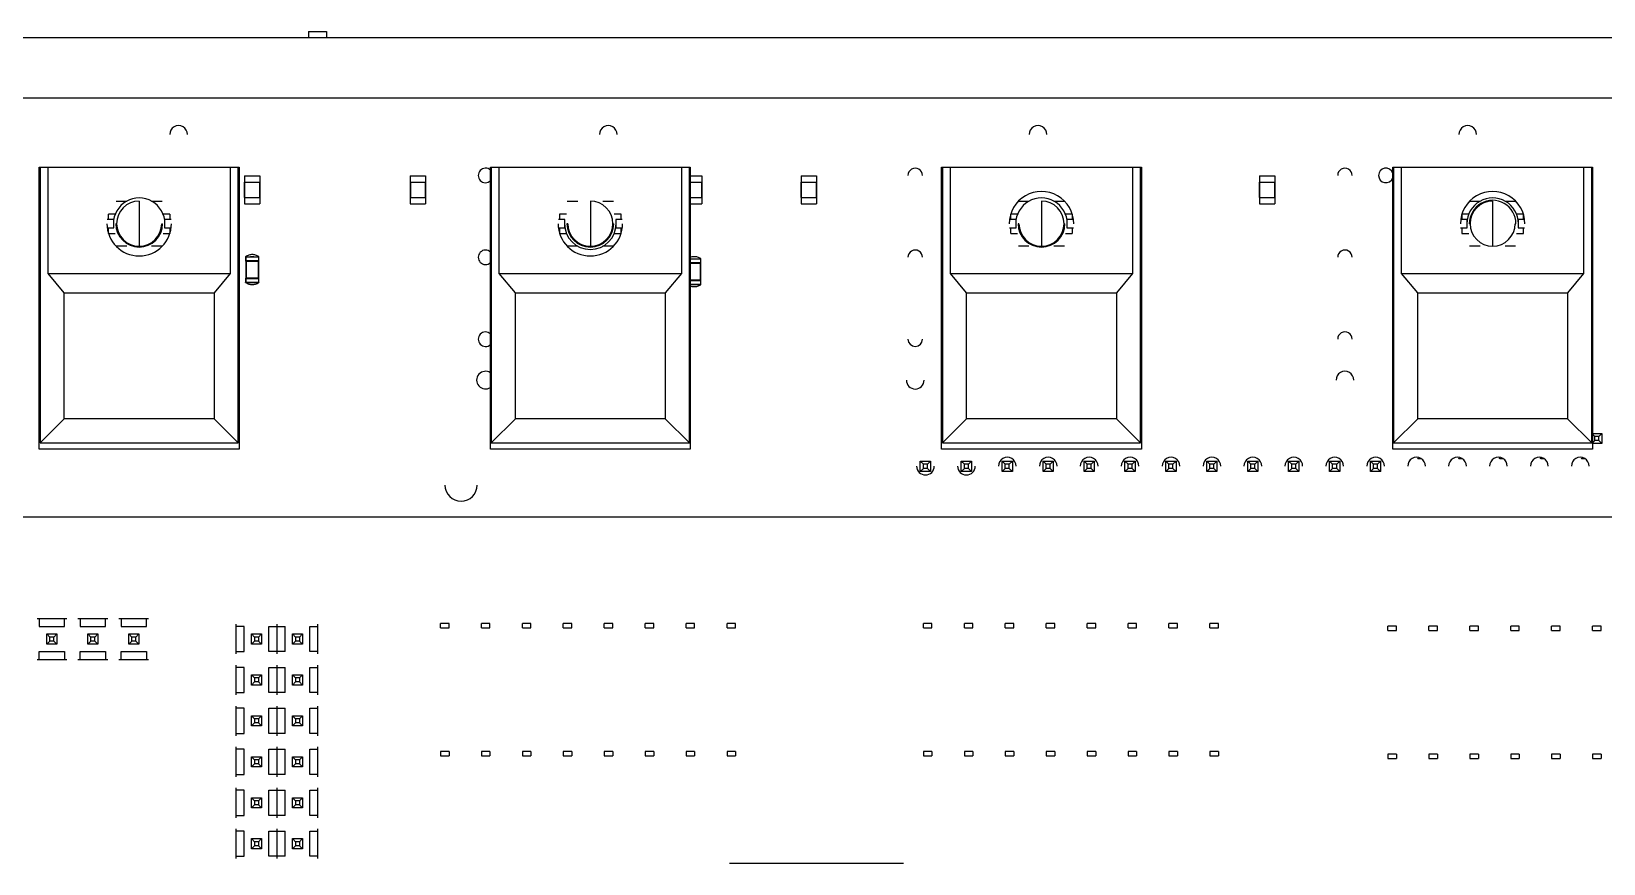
# Model space of a CAD drawing. Header units: millimetres. Extents: x -189 to 189, y -59 to 60.
# Drawn here: x -90.7 to 6.8, y 7.5 to 59.1 of the extents above; entities that cross this region are included whole.
import ezdxf

# ---------------------------------------------------------------- set-up
doc = ezdxf.new("R2010")
doc.units = ezdxf.units.MM

msp = doc.modelspace()

# ---------------------------------------------------------------- linework, layer by layer
at = {"color": 7, "linetype": 'Continuous', "lineweight": 25}
for p, q in [((120.266, 58.74), (-175.912, 58.74)), ((-73.525, 59.132), (-72.425, 59.132)), ((-73.525, 59.132), (-73.525, 58.74)), ((-72.425, 59.132), (-72.425, 58.74)), ((-179.126, 55.004), (87.874, 55.004)), ((-90.242, 50.704), (-77.842, 50.704)), ((-90.242, 33.204), (-90.242, 50.704)), ((-90.192, 50.704), (-90.192, 33.604)), ((-89.692, 44.104), (-89.692, 50.704)), ((-78.392, 50.704), (-78.392, 44.104)), ((-77.892, 33.604), (-77.892, 50.704)), ((-77.842, 50.704), (-77.842, 33.204)), ((-77.501, 50.183), (-77.501, 49.783)), ((-77.501, 50.183), (-76.551, 50.183)), ((-77.501, 49.783), (-76.551, 49.783)), ((-77.5, 48.833), (-77.5, 49.783)), ((-77.499, 49.783), (-77.499, 48.833)), ((-76.552, 49.783), (-76.552, 48.833)), ((-76.552, 48.833), (-76.552, 49.783)), ((-76.551, 50.183), (-76.551, 49.783)), ((-67.214, 50.183), (-67.214, 49.783)), ((-67.214, 50.183), (-66.264, 50.183)), ((-67.214, 49.783), (-66.264, 49.783)), ((-67.213, 48.833), (-67.213, 49.783)), ((-67.212, 49.783), (-67.212, 48.833)), ((-66.265, 49.783), (-66.265, 48.833)), ((-66.265, 48.833), (-66.265, 49.783)), ((-66.264, 50.183), (-66.264, 49.783)), ((-62.242, 50.704), (-49.842, 50.704)), ((-62.242, 33.204), (-62.242, 50.704)), ((-62.192, 50.704), (-62.192, 33.604)), ((-61.692, 44.104), (-61.692, 50.704)), ((-50.392, 50.704), (-50.392, 44.104)), ((-49.892, 33.604), (-49.892, 50.704)), ((-49.842, 50.704), (-49.842, 33.204)), ((-49.842, 50.183), (-49.119, 50.183)), ((-49.842, 49.783), (-49.119, 49.783)), ((-49.12, 49.783), (-49.12, 48.833)), ((-49.12, 48.833), (-49.12, 49.783)), ((-49.119, 50.183), (-49.119, 49.783)), ((-42.957, 50.183), (-42.957, 49.783)), ((-42.957, 50.183), (-42.007, 50.183)), ((-42.957, 49.783), (-42.007, 49.783)), ((-42.956, 48.833), (-42.956, 49.783)), ((-42.955, 49.783), (-42.955, 48.833)), ((-42.008, 49.783), (-42.008, 48.833)), ((-42.008, 48.833), (-42.008, 49.783)), ((-42.007, 50.183), (-42.007, 49.783)), ((-34.242, 50.704), (-21.842, 50.704)), ((-34.242, 33.204), (-34.242, 50.704)), ((-34.192, 50.704), (-34.192, 33.604)), ((-33.692, 44.104), (-33.692, 50.704)), ((-22.392, 50.704), (-22.392, 44.104)), ((-21.892, 33.604), (-21.892, 50.704)), ((-21.842, 50.704), (-21.842, 33.204)), ((-14.509, 50.183), (-14.509, 49.783)), ((-14.509, 50.183), (-13.559, 50.183)), ((-14.509, 49.783), (-13.559, 49.783)), ((-14.508, 48.833), (-14.508, 49.783)), ((-14.507, 49.783), (-14.507, 48.833)), ((-13.56, 49.783), (-13.56, 48.833)), ((-13.56, 48.833), (-13.56, 49.783)), ((-13.559, 50.183), (-13.559, 49.783)), ((-6.242, 50.704), (6.158, 50.704)), ((-6.242, 33.204), (-6.242, 50.704)), ((-6.192, 50.704), (-6.192, 33.604)), ((-5.692, 44.104), (-5.692, 50.704)), ((5.608, 50.704), (5.608, 44.104)), ((6.108, 33.604), (6.108, 50.704)), ((6.158, 50.704), (6.158, 33.204)), ((-77.501, 48.833), (-77.501, 48.433)), ((-77.501, 48.833), (-76.551, 48.833)), ((-76.551, 48.833), (-76.551, 48.433)), ((-67.214, 48.833), (-67.214, 48.433)), ((-67.214, 48.833), (-66.264, 48.833)), ((-66.264, 48.833), (-66.264, 48.433)), ((-49.842, 48.833), (-49.119, 48.833)), ((-49.119, 48.833), (-49.119, 48.433)), ((-42.957, 48.833), (-42.957, 48.433)), ((-42.957, 48.833), (-42.007, 48.833)), ((-42.007, 48.833), (-42.007, 48.433)), ((-14.509, 48.833), (-14.509, 48.433)), ((-14.509, 48.833), (-13.559, 48.833)), ((-13.559, 48.833), (-13.559, 48.433)), ((-85.47, 48.604), (-84.817, 48.604)), ((-84.042, 48.604), (-84.042, 45.804)), ((-83.268, 48.604), (-82.614, 48.604)), ((-77.501, 48.433), (-76.551, 48.433)), ((-67.214, 48.433), (-66.264, 48.433)), ((-57.47, 48.604), (-56.817, 48.604)), ((-56.042, 48.604), (-56.042, 45.804)), ((-55.268, 48.604), (-54.614, 48.604)), ((-49.842, 48.433), (-49.119, 48.433)), ((-42.957, 48.433), (-42.007, 48.433)), ((-29.47, 48.604), (-28.817, 48.604)), ((-28.042, 48.604), (-28.042, 45.804)), ((-27.268, 48.604), (-26.614, 48.604)), ((-14.509, 48.433), (-13.559, 48.433)), ((-1.47, 48.604), (-0.817, 48.604)), ((-0.042, 48.604), (-0.042, 45.804)), ((0.732, 48.604), (1.386, 48.604)), ((-85.623, 47.454), (-86.027, 47.454)), ((-86.027, 46.954), (-85.623, 46.954)), ((-85.525, 47.804), (-85.95, 47.804)), ((-85.942, 47.454), (-85.942, 47.804)), ((-85.942, 46.604), (-85.942, 46.954)), ((-85.642, 47.454), (-85.642, 46.954)), ((-85.442, 47.204), (-85.492, 47.204)), ((-82.642, 47.204), (-82.592, 47.204)), ((-82.134, 47.804), (-82.559, 47.804)), ((-82.058, 47.454), (-82.462, 47.454)), ((-82.462, 46.954), (-82.058, 46.954)), ((-82.442, 46.954), (-82.442, 47.454)), ((-82.142, 47.804), (-82.142, 47.454)), ((-82.142, 46.954), (-82.142, 46.604)), ((-57.623, 47.454), (-58.027, 47.454)), ((-58.027, 46.954), (-57.623, 46.954)), ((-57.525, 47.804), (-57.95, 47.804)), ((-57.942, 47.454), (-57.942, 47.804)), ((-57.942, 46.604), (-57.942, 46.954)), ((-57.642, 47.454), (-57.642, 46.954)), ((-57.442, 47.204), (-57.492, 47.204)), ((-54.642, 47.204), (-54.592, 47.204)), ((-54.134, 47.804), (-54.559, 47.804)), ((-54.058, 47.454), (-54.462, 47.454)), ((-54.462, 46.954), (-54.058, 46.954)), ((-54.442, 46.954), (-54.442, 47.454)), ((-54.142, 47.804), (-54.142, 47.454)), ((-54.142, 46.954), (-54.142, 46.604)), ((-29.623, 47.454), (-30.027, 47.454)), ((-30.027, 46.954), (-29.623, 46.954)), ((-29.525, 47.804), (-29.95, 47.804)), ((-29.942, 47.454), (-29.942, 47.804)), ((-29.942, 46.604), (-29.942, 46.954)), ((-29.642, 47.454), (-29.642, 46.954)), ((-29.442, 47.204), (-29.492, 47.204)), ((-26.642, 47.204), (-26.592, 47.204)), ((-26.134, 47.804), (-26.559, 47.804)), ((-26.058, 47.454), (-26.462, 47.454)), ((-26.462, 46.954), (-26.058, 46.954)), ((-26.442, 46.954), (-26.442, 47.454)), ((-26.142, 47.804), (-26.142, 47.454)), ((-26.142, 46.954), (-26.142, 46.604)), ((-1.623, 47.454), (-2.027, 47.454)), ((-2.027, 46.954), (-1.623, 46.954)), ((-1.525, 47.804), (-1.95, 47.804)), ((-1.942, 47.454), (-1.942, 47.804)), ((-1.942, 46.604), (-1.942, 46.954)), ((-1.642, 47.454), (-1.642, 46.954)), ((-1.442, 47.204), (-1.492, 47.204)), ((1.358, 47.204), (1.408, 47.204)), ((1.866, 47.804), (1.441, 47.804)), ((1.942, 47.454), (1.538, 47.454)), ((1.538, 46.954), (1.942, 46.954)), ((1.558, 46.954), (1.558, 47.454)), ((1.858, 47.804), (1.858, 47.454)), ((1.858, 46.954), (1.858, 46.604)), ((-90.192, 46.454), (-90.242, 46.454)), ((-85.95, 46.604), (-85.525, 46.604)), ((-82.559, 46.604), (-82.134, 46.604)), ((-77.842, 46.454), (-77.892, 46.454)), ((-62.192, 46.454), (-62.242, 46.454)), ((-57.95, 46.604), (-57.525, 46.604)), ((-54.559, 46.604), (-54.134, 46.604)), ((-49.842, 46.454), (-49.892, 46.454)), ((-34.192, 46.454), (-34.242, 46.454)), ((-29.95, 46.604), (-29.525, 46.604)), ((-26.559, 46.604), (-26.134, 46.604)), ((-21.842, 46.454), (-21.892, 46.454)), ((-6.192, 46.454), (-6.242, 46.454)), ((-1.95, 46.604), (-1.525, 46.604)), ((1.441, 46.604), (1.866, 46.604)), ((6.158, 46.454), (6.108, 46.454)), ((-84.817, 45.804), (-85.47, 45.804)), ((-82.614, 45.804), (-83.268, 45.804)), ((-77.438, 45.143), (-77.438, 44.9)), ((-77.438, 45.143), (-77.426, 45.143)), ((-76.613, 44.9), (-77.438, 44.9)), ((-77.426, 45.143), (-77.426, 43.567)), ((-77.426, 44.888), (-76.626, 44.888)), ((-77.413, 44.888), (-77.413, 43.821)), ((-76.638, 43.821), (-76.638, 44.888)), ((-76.626, 45.143), (-76.613, 45.143)), ((-76.626, 43.567), (-76.626, 45.143)), ((-76.613, 44.9), (-76.613, 45.143)), ((-56.817, 45.804), (-57.47, 45.804)), ((-54.614, 45.804), (-55.268, 45.804)), ((-49.842, 45.028), (-49.193, 45.028)), ((-49.194, 45.016), (-49.181, 45.016)), ((-49.194, 43.44), (-49.194, 45.016)), ((-49.181, 44.773), (-49.181, 45.016)), ((-28.817, 45.804), (-29.47, 45.804)), ((-26.614, 45.804), (-27.268, 45.804)), ((-0.817, 45.804), (-1.47, 45.804)), ((1.386, 45.804), (0.732, 45.804)), ((-88.692, 42.904), (-89.692, 44.104)), ((-89.692, 44.104), (-78.392, 44.104)), ((-78.392, 44.104), (-79.392, 42.904)), ((-61.692, 44.104), (-50.392, 44.104)), ((-60.692, 42.904), (-61.692, 44.104)), ((-50.392, 44.104), (-51.392, 42.904)), ((-49.181, 44.773), (-49.842, 44.773)), ((-49.842, 44.761), (-49.194, 44.761)), ((-49.206, 43.694), (-49.206, 44.761)), ((-32.692, 42.904), (-33.692, 44.104)), ((-33.692, 44.104), (-22.392, 44.104)), ((-22.392, 44.104), (-23.392, 42.904)), ((-5.692, 44.104), (5.608, 44.104)), ((-4.692, 42.904), (-5.692, 44.104)), ((5.608, 44.104), (4.608, 42.904)), ((-77.438, 43.809), (-77.438, 43.567)), ((-77.438, 43.809), (-76.613, 43.809)), ((-77.426, 43.567), (-77.438, 43.567)), ((-76.626, 43.821), (-77.426, 43.821)), ((-76.613, 43.567), (-76.626, 43.567)), ((-76.613, 43.567), (-76.613, 43.809)), ((-49.194, 43.694), (-49.842, 43.694)), ((-49.842, 43.682), (-49.181, 43.682)), ((-49.842, 43.427), (-49.193, 43.427)), ((-49.181, 43.44), (-49.194, 43.44)), ((-49.181, 43.44), (-49.181, 43.682)), ((-88.692, 35.104), (-88.692, 42.904)), ((-88.692, 42.904), (-79.392, 42.904)), ((-79.392, 42.904), (-79.392, 35.104)), ((-60.692, 42.904), (-51.392, 42.904)), ((-60.692, 35.104), (-60.692, 42.904)), ((-51.392, 42.904), (-51.392, 35.104)), ((-32.692, 35.104), (-32.692, 42.904)), ((-32.692, 42.904), (-23.392, 42.904)), ((-23.392, 42.904), (-23.392, 35.104)), ((-4.692, 42.904), (4.608, 42.904)), ((-4.692, 35.104), (-4.692, 42.904)), ((4.608, 42.904), (4.608, 35.104)), ((-90.242, 38.404), (-90.192, 38.404)), ((-77.892, 38.404), (-77.842, 38.404)), ((-62.242, 38.404), (-62.192, 38.404)), ((-49.892, 38.404), (-49.842, 38.404)), ((-34.242, 38.404), (-34.192, 38.404)), ((-21.892, 38.404), (-21.842, 38.404)), ((-6.242, 38.404), (-6.192, 38.404)), ((6.108, 38.404), (6.158, 38.404)), ((-90.192, 33.604), (-88.692, 35.104)), ((-79.392, 35.104), (-88.692, 35.104)), ((-77.892, 33.604), (-79.392, 35.104)), ((-62.192, 33.604), (-60.692, 35.104)), ((-51.392, 35.104), (-60.692, 35.104)), ((-49.892, 33.604), (-51.392, 35.104)), ((-34.192, 33.604), (-32.692, 35.104)), ((-23.392, 35.104), (-32.692, 35.104)), ((-21.892, 33.604), (-23.392, 35.104)), ((-6.192, 33.604), (-4.692, 35.104)), ((4.608, 35.104), (-4.692, 35.104)), ((6.108, 33.604), (4.608, 35.104)), ((6.158, 34.194), (6.741, 34.194)), ((6.74, 34.194), (6.551, 34.004)), ((6.74, 34.194), (6.74, 33.564)), ((-77.842, 33.204), (-90.242, 33.204)), ((-90.192, 33.604), (-77.892, 33.604)), ((-49.842, 33.204), (-62.242, 33.204)), ((-62.192, 33.604), (-49.892, 33.604)), ((-21.842, 33.204), (-34.242, 33.204)), ((-34.192, 33.604), (-21.892, 33.604)), ((6.158, 33.204), (-6.242, 33.204)), ((-6.192, 33.604), (6.108, 33.604)), ((6.301, 34.004), (6.158, 34.147)), ((6.301, 33.754), (6.158, 33.611)), ((6.741, 33.564), (6.158, 33.564)), ((6.301, 33.754), (6.301, 34.004)), ((6.551, 34.004), (6.301, 34.004)), ((6.551, 33.754), (6.301, 33.754)), ((6.551, 33.754), (6.551, 34.004)), ((6.74, 33.564), (6.551, 33.754)), ((-35.561, 32.463), (-34.93, 32.463)), ((-35.37, 32.273), (-35.561, 32.463)), ((-35.561, 31.833), (-35.561, 32.463)), ((-35.37, 32.023), (-35.37, 32.273)), ((-35.12, 32.273), (-35.37, 32.273)), ((-34.931, 32.463), (-35.12, 32.273)), ((-35.12, 32.023), (-35.12, 32.273)), ((-34.931, 32.463), (-34.931, 31.833)), ((-33.021, 32.463), (-32.39, 32.463)), ((-32.83, 32.273), (-33.021, 32.463)), ((-33.021, 31.833), (-33.021, 32.463)), ((-32.83, 32.023), (-32.83, 32.273)), ((-32.58, 32.273), (-32.83, 32.273)), ((-32.391, 32.463), (-32.58, 32.273)), ((-32.58, 32.023), (-32.58, 32.273)), ((-32.391, 32.463), (-32.391, 31.833)), ((-30.481, 32.463), (-29.85, 32.463)), ((-30.29, 32.273), (-30.481, 32.463)), ((-30.481, 31.833), (-30.481, 32.463)), ((-30.29, 32.023), (-30.29, 32.273)), ((-30.04, 32.273), (-30.29, 32.273)), ((-29.851, 32.463), (-30.04, 32.273)), ((-30.04, 32.023), (-30.04, 32.273)), ((-29.851, 32.463), (-29.851, 31.833)), ((-27.941, 32.463), (-27.31, 32.463)), ((-27.75, 32.273), (-27.941, 32.463)), ((-27.941, 31.833), (-27.941, 32.463)), ((-27.75, 32.023), (-27.75, 32.273)), ((-27.5, 32.273), (-27.75, 32.273)), ((-27.311, 32.463), (-27.5, 32.273)), ((-27.5, 32.023), (-27.5, 32.273)), ((-27.311, 32.463), (-27.311, 31.833)), ((-25.401, 32.463), (-24.77, 32.463)), ((-25.21, 32.273), (-25.401, 32.463)), ((-25.401, 31.833), (-25.401, 32.463)), ((-25.21, 32.023), (-25.21, 32.273)), ((-24.96, 32.273), (-25.21, 32.273)), ((-24.771, 32.463), (-24.96, 32.273)), ((-24.96, 32.023), (-24.96, 32.273)), ((-24.771, 32.463), (-24.771, 31.833)), ((-22.861, 32.463), (-22.23, 32.463)), ((-22.67, 32.273), (-22.861, 32.463)), ((-22.861, 31.833), (-22.861, 32.463)), ((-22.67, 32.023), (-22.67, 32.273)), ((-22.42, 32.273), (-22.67, 32.273)), ((-22.231, 32.463), (-22.42, 32.273)), ((-22.42, 32.023), (-22.42, 32.273)), ((-22.231, 32.463), (-22.231, 31.833)), ((-20.321, 32.463), (-19.69, 32.463)), ((-20.13, 32.273), (-20.321, 32.463)), ((-20.321, 31.833), (-20.321, 32.463)), ((-20.13, 32.023), (-20.13, 32.273)), ((-19.88, 32.273), (-20.13, 32.273)), ((-19.691, 32.463), (-19.88, 32.273)), ((-19.88, 32.023), (-19.88, 32.273)), ((-19.691, 32.463), (-19.691, 31.833)), ((-17.781, 32.463), (-17.15, 32.463)), ((-17.59, 32.273), (-17.781, 32.463)), ((-17.781, 31.833), (-17.781, 32.463)), ((-17.59, 32.023), (-17.59, 32.273)), ((-17.34, 32.273), (-17.59, 32.273)), ((-17.151, 32.463), (-17.34, 32.273)), ((-17.34, 32.023), (-17.34, 32.273)), ((-17.151, 32.463), (-17.151, 31.833)), ((-15.241, 32.463), (-14.61, 32.463)), ((-15.05, 32.273), (-15.241, 32.463)), ((-15.241, 31.833), (-15.241, 32.463)), ((-15.05, 32.023), (-15.05, 32.273)), ((-14.8, 32.273), (-15.05, 32.273)), ((-14.611, 32.463), (-14.8, 32.273)), ((-14.8, 32.023), (-14.8, 32.273)), ((-14.611, 32.463), (-14.611, 31.833)), ((-12.701, 32.463), (-12.07, 32.463)), ((-12.51, 32.273), (-12.701, 32.463)), ((-12.701, 31.833), (-12.701, 32.463)), ((-12.51, 32.023), (-12.51, 32.273)), ((-12.26, 32.273), (-12.51, 32.273)), ((-12.071, 32.463), (-12.26, 32.273)), ((-12.26, 32.023), (-12.26, 32.273)), ((-12.071, 32.463), (-12.071, 31.833)), ((-10.161, 32.463), (-9.53, 32.463)), ((-9.97, 32.273), (-10.161, 32.463)), ((-10.161, 31.833), (-10.161, 32.463)), ((-9.97, 32.023), (-9.97, 32.273)), ((-9.72, 32.273), (-9.97, 32.273)), ((-9.531, 32.463), (-9.72, 32.273)), ((-9.72, 32.023), (-9.72, 32.273)), ((-9.531, 32.463), (-9.531, 31.833)), ((-7.621, 32.463), (-6.99, 32.463)), ((-7.43, 32.273), (-7.621, 32.463)), ((-7.621, 31.833), (-7.621, 32.463)), ((-7.43, 32.023), (-7.43, 32.273)), ((-7.18, 32.273), (-7.43, 32.273)), ((-6.991, 32.463), (-7.18, 32.273)), ((-7.18, 32.023), (-7.18, 32.273)), ((-6.991, 32.463), (-6.991, 31.833)), ((-4.46, 32.609), (-4.659, 32.609)), ((-1.92, 32.609), (-2.119, 32.609)), ((0.62, 32.609), (0.421, 32.609)), ((3.16, 32.609), (2.961, 32.609)), ((5.7, 32.609), (5.501, 32.609)), ((-35.37, 32.023), (-35.561, 31.833)), ((-34.93, 31.833), (-35.561, 31.833)), ((-35.12, 32.023), (-35.37, 32.023)), ((-34.931, 31.833), (-35.12, 32.023)), ((-32.83, 32.023), (-33.021, 31.833)), ((-32.39, 31.833), (-33.021, 31.833)), ((-32.58, 32.023), (-32.83, 32.023)), ((-32.391, 31.833), (-32.58, 32.023)), ((-30.29, 32.023), (-30.481, 31.833)), ((-29.85, 31.833), (-30.481, 31.833)), ((-30.04, 32.023), (-30.29, 32.023)), ((-29.851, 31.833), (-30.04, 32.023)), ((-27.75, 32.023), (-27.941, 31.833)), ((-27.31, 31.833), (-27.941, 31.833)), ((-27.5, 32.023), (-27.75, 32.023)), ((-27.311, 31.833), (-27.5, 32.023)), ((-25.21, 32.023), (-25.401, 31.833)), ((-24.77, 31.833), (-25.401, 31.833)), ((-24.96, 32.023), (-25.21, 32.023)), ((-24.771, 31.833), (-24.96, 32.023)), ((-22.67, 32.023), (-22.861, 31.833)), ((-22.23, 31.833), (-22.861, 31.833)), ((-22.42, 32.023), (-22.67, 32.023)), ((-22.231, 31.833), (-22.42, 32.023)), ((-20.13, 32.023), (-20.321, 31.833)), ((-19.69, 31.833), (-20.321, 31.833)), ((-19.88, 32.023), (-20.13, 32.023)), ((-19.691, 31.833), (-19.88, 32.023)), ((-17.59, 32.023), (-17.781, 31.833)), ((-17.15, 31.833), (-17.781, 31.833)), ((-17.34, 32.023), (-17.59, 32.023)), ((-17.151, 31.833), (-17.34, 32.023)), ((-15.05, 32.023), (-15.241, 31.833)), ((-14.61, 31.833), (-15.241, 31.833)), ((-14.8, 32.023), (-15.05, 32.023)), ((-14.611, 31.833), (-14.8, 32.023)), ((-12.51, 32.023), (-12.701, 31.833)), ((-12.07, 31.833), (-12.701, 31.833)), ((-12.26, 32.023), (-12.51, 32.023)), ((-12.071, 31.833), (-12.26, 32.023)), ((-9.97, 32.023), (-10.161, 31.833)), ((-9.53, 31.833), (-10.161, 31.833)), ((-9.72, 32.023), (-9.97, 32.023)), ((-9.531, 31.833), (-9.72, 32.023)), ((-7.43, 32.023), (-7.621, 31.833)), ((-6.99, 31.833), (-7.621, 31.833)), ((-7.18, 32.023), (-7.43, 32.023)), ((-6.991, 31.833), (-7.18, 32.023)), ((87.874, 28.988), (-179.126, 28.988)), ((-90.384, 22.703), (-88.535, 22.703)), ((-90.241, 22.703), (-90.241, 22.203)), ((-88.678, 22.203), (-88.678, 22.703)), ((-87.844, 22.703), (-85.995, 22.703)), ((-87.701, 22.703), (-87.701, 22.203)), ((-86.138, 22.203), (-86.138, 22.703)), ((-85.304, 22.703), (-83.455, 22.703)), ((-85.161, 22.703), (-85.161, 22.203)), ((-83.598, 22.203), (-83.598, 22.703)), ((-90.241, 22.203), (-88.678, 22.203)), ((-89.585, 21.558), (-89.775, 21.748)), ((-89.775, 21.748), (-89.145, 21.748)), ((-89.775, 21.118), (-89.775, 21.748)), ((-89.335, 21.558), (-89.585, 21.558)), ((-89.585, 21.308), (-89.585, 21.558)), ((-89.145, 21.748), (-89.335, 21.558)), ((-89.335, 21.308), (-89.335, 21.558)), ((-89.145, 21.748), (-89.145, 21.118)), ((-87.701, 22.203), (-86.138, 22.203)), ((-87.045, 21.558), (-87.235, 21.748)), ((-87.235, 21.748), (-86.605, 21.748)), ((-87.235, 21.118), (-87.235, 21.748)), ((-86.795, 21.558), (-87.045, 21.558)), ((-87.045, 21.308), (-87.045, 21.558)), ((-86.605, 21.748), (-86.795, 21.558)), ((-86.795, 21.308), (-86.795, 21.558)), ((-86.605, 21.748), (-86.605, 21.118)), ((-85.161, 22.203), (-83.598, 22.203)), ((-84.505, 21.558), (-84.695, 21.748)), ((-84.695, 21.118), (-84.695, 21.748)), ((-84.695, 21.748), (-84.065, 21.748)), ((-84.505, 21.308), (-84.505, 21.558)), ((-84.255, 21.558), (-84.505, 21.558)), ((-84.065, 21.748), (-84.255, 21.558)), ((-84.255, 21.308), (-84.255, 21.558)), ((-84.065, 21.748), (-84.065, 21.118)), ((-78.029, 20.508), (-78.029, 22.357)), ((-77.529, 22.214), (-78.029, 22.214)), ((-77.529, 20.651), (-77.529, 22.214)), ((-77.074, 21.117), (-77.074, 21.748)), ((-77.074, 21.747), (-76.884, 21.558)), ((-77.074, 21.747), (-76.444, 21.747)), ((-76.884, 21.558), (-76.884, 21.308)), ((-76.634, 21.558), (-76.884, 21.558)), ((-76.444, 21.747), (-76.634, 21.558)), ((-76.634, 21.558), (-76.634, 21.308)), ((-76.444, 21.748), (-76.444, 21.747)), ((-76.444, 21.747), (-76.444, 21.117)), ((-75.989, 22.214), (-74.989, 22.214)), ((-75.989, 20.651), (-75.989, 22.214)), ((-75.489, 20.508), (-75.489, 22.357)), ((-75.489, 20.508), (-75.489, 22.357)), ((-74.989, 20.651), (-74.989, 22.214)), ((-74.534, 21.117), (-74.534, 21.748)), ((-74.534, 21.747), (-74.344, 21.558)), ((-74.534, 21.747), (-73.904, 21.747)), ((-74.344, 21.558), (-74.344, 21.308)), ((-74.094, 21.558), (-74.344, 21.558)), ((-73.904, 21.747), (-74.094, 21.558)), ((-74.094, 21.558), (-74.094, 21.308)), ((-73.904, 21.748), (-73.904, 21.747)), ((-73.904, 21.747), (-73.904, 21.117)), ((-73.449, 22.214), (-72.949, 22.214)), ((-73.449, 20.651), (-73.449, 22.214)), ((-72.949, 20.508), (-72.949, 22.357)), ((-64.81, 22.393), (-65.34, 22.393)), ((-65.34, 22.128), (-65.34, 22.393)), ((-65.34, 22.128), (-64.81, 22.128)), ((-64.81, 22.128), (-64.81, 22.393)), ((-62.27, 22.393), (-62.8, 22.393)), ((-62.8, 22.128), (-62.8, 22.393)), ((-62.8, 22.128), (-62.27, 22.128)), ((-62.27, 22.128), (-62.27, 22.393)), ((-59.73, 22.393), (-60.26, 22.393)), ((-60.26, 22.128), (-60.26, 22.393)), ((-60.26, 22.128), (-59.73, 22.128)), ((-59.73, 22.128), (-59.73, 22.393)), ((-57.19, 22.393), (-57.72, 22.393)), ((-57.72, 22.128), (-57.72, 22.393)), ((-57.72, 22.128), (-57.19, 22.128)), ((-57.19, 22.128), (-57.19, 22.393)), ((-54.65, 22.393), (-55.18, 22.393)), ((-55.18, 22.128), (-55.18, 22.393)), ((-55.18, 22.128), (-54.65, 22.128)), ((-54.65, 22.128), (-54.65, 22.393)), ((-52.11, 22.393), (-52.64, 22.393)), ((-52.64, 22.128), (-52.64, 22.393)), ((-52.64, 22.128), (-52.11, 22.128)), ((-52.11, 22.128), (-52.11, 22.393)), ((-49.57, 22.393), (-50.1, 22.393)), ((-50.1, 22.128), (-50.1, 22.393)), ((-50.1, 22.128), (-49.57, 22.128)), ((-49.57, 22.128), (-49.57, 22.393)), ((-47.03, 22.393), (-47.56, 22.393)), ((-47.56, 22.128), (-47.56, 22.393)), ((-47.56, 22.128), (-47.03, 22.128)), ((-47.03, 22.128), (-47.03, 22.393)), ((-34.839, 22.393), (-35.369, 22.393)), ((-35.369, 22.128), (-35.369, 22.393)), ((-35.369, 22.128), (-34.839, 22.128)), ((-34.839, 22.128), (-34.839, 22.393)), ((-32.299, 22.393), (-32.829, 22.393)), ((-32.829, 22.128), (-32.829, 22.393)), ((-32.829, 22.128), (-32.299, 22.128)), ((-32.299, 22.128), (-32.299, 22.393)), ((-29.759, 22.393), (-30.289, 22.393)), ((-30.289, 22.128), (-30.289, 22.393)), ((-30.289, 22.128), (-29.759, 22.128)), ((-29.759, 22.128), (-29.759, 22.393)), ((-27.219, 22.393), (-27.749, 22.393)), ((-27.749, 22.128), (-27.749, 22.393)), ((-27.749, 22.128), (-27.219, 22.128)), ((-27.219, 22.128), (-27.219, 22.393)), ((-24.679, 22.393), (-25.209, 22.393)), ((-25.209, 22.128), (-25.209, 22.393)), ((-25.209, 22.128), (-24.679, 22.128)), ((-24.679, 22.128), (-24.679, 22.393)), ((-22.139, 22.393), (-22.669, 22.393)), ((-22.669, 22.128), (-22.669, 22.393)), ((-22.669, 22.128), (-22.139, 22.128)), ((-22.139, 22.128), (-22.139, 22.393)), ((-19.599, 22.393), (-20.129, 22.393)), ((-20.129, 22.128), (-20.129, 22.393)), ((-20.129, 22.128), (-19.599, 22.128)), ((-19.599, 22.128), (-19.599, 22.393)), ((-17.059, 22.393), (-17.589, 22.393)), ((-17.589, 22.128), (-17.589, 22.393)), ((-17.589, 22.128), (-17.059, 22.128)), ((-17.059, 22.128), (-17.059, 22.393)), ((-6.009, 22.233), (-6.539, 22.233)), ((-6.539, 21.968), (-6.539, 22.233)), ((-6.539, 21.968), (-6.009, 21.968)), ((-6.009, 21.968), (-6.009, 22.233)), ((-3.469, 22.233), (-3.999, 22.233)), ((-3.999, 21.968), (-3.999, 22.233)), ((-3.999, 21.968), (-3.469, 21.968)), ((-3.469, 21.968), (-3.469, 22.233)), ((-0.929, 22.233), (-1.459, 22.233)), ((-1.459, 21.968), (-1.459, 22.233)), ((-1.459, 21.968), (-0.929, 21.968)), ((-0.929, 21.968), (-0.929, 22.233)), ((1.611, 22.233), (1.081, 22.233)), ((1.081, 21.968), (1.081, 22.233)), ((1.081, 21.968), (1.611, 21.968)), ((1.611, 21.968), (1.611, 22.233)), ((4.151, 22.233), (3.621, 22.233)), ((3.621, 21.968), (3.621, 22.233)), ((3.621, 21.968), (4.151, 21.968)), ((4.151, 21.968), (4.151, 22.233)), ((6.691, 22.233), (6.161, 22.233)), ((6.161, 21.968), (6.161, 22.233)), ((6.161, 21.968), (6.691, 21.968)), ((6.691, 21.968), (6.691, 22.233)), ((-90.241, 20.163), (-90.241, 20.663)), ((-90.241, 20.663), (-88.678, 20.663)), ((-89.585, 21.308), (-89.775, 21.118)), ((-89.145, 21.118), (-89.775, 21.118)), ((-89.335, 21.308), (-89.585, 21.308)), ((-89.145, 21.118), (-89.335, 21.308)), ((-89.145, 21.118), (-89.145, 21.118)), ((-88.678, 20.663), (-88.678, 20.163)), ((-87.701, 20.163), (-87.701, 20.663)), ((-87.701, 20.663), (-86.138, 20.663)), ((-87.045, 21.308), (-87.235, 21.118)), ((-86.605, 21.118), (-87.235, 21.118)), ((-86.795, 21.308), (-87.045, 21.308)), ((-86.605, 21.118), (-86.795, 21.308)), ((-86.605, 21.118), (-86.605, 21.118)), ((-86.138, 20.663), (-86.138, 20.163)), ((-85.161, 20.163), (-85.161, 20.663)), ((-85.161, 20.663), (-83.598, 20.663)), ((-84.505, 21.308), (-84.695, 21.118)), ((-84.065, 21.118), (-84.695, 21.118)), ((-84.255, 21.308), (-84.505, 21.308)), ((-84.065, 21.118), (-84.255, 21.308)), ((-84.065, 21.118), (-84.065, 21.118)), ((-83.598, 20.663), (-83.598, 20.163)), ((-78.029, 20.651), (-77.529, 20.651)), ((-76.884, 21.308), (-77.074, 21.117)), ((-76.444, 21.117), (-77.074, 21.117)), ((-76.634, 21.308), (-76.884, 21.308)), ((-76.634, 21.308), (-76.444, 21.117)), ((-74.989, 20.651), (-75.989, 20.651)), ((-74.344, 21.308), (-74.534, 21.117)), ((-73.904, 21.117), (-74.534, 21.117)), ((-74.094, 21.308), (-74.344, 21.308)), ((-74.094, 21.308), (-73.904, 21.117)), ((-72.949, 20.651), (-73.449, 20.651)), ((-90.384, 20.163), (-88.535, 20.163)), ((-87.844, 20.163), (-85.995, 20.163)), ((-85.304, 20.163), (-83.455, 20.163)), ((-78.029, 17.968), (-78.029, 19.817)), ((-77.529, 19.674), (-78.029, 19.674)), ((-77.529, 18.111), (-77.529, 19.674)), ((-75.989, 19.674), (-74.989, 19.674)), ((-75.989, 18.111), (-75.989, 19.674)), ((-75.489, 17.968), (-75.489, 19.817)), ((-75.489, 17.968), (-75.489, 19.817)), ((-74.989, 18.111), (-74.989, 19.674)), ((-73.449, 19.674), (-72.949, 19.674)), ((-73.449, 18.111), (-73.449, 19.674)), ((-72.949, 17.968), (-72.949, 19.817)), ((-77.074, 18.577), (-77.074, 19.208)), ((-77.074, 19.207), (-76.884, 19.018)), ((-77.074, 19.207), (-76.444, 19.207)), ((-76.884, 18.768), (-77.074, 18.577)), ((-76.444, 18.577), (-77.074, 18.577)), ((-76.884, 19.018), (-76.884, 18.768)), ((-76.634, 19.018), (-76.884, 19.018)), ((-76.634, 18.768), (-76.884, 18.768)), ((-76.444, 19.207), (-76.634, 19.018)), ((-76.634, 19.018), (-76.634, 18.768)), ((-76.634, 18.768), (-76.444, 18.577)), ((-76.444, 19.208), (-76.444, 19.207)), ((-76.444, 19.207), (-76.444, 18.577)), ((-74.534, 18.577), (-74.534, 19.208)), ((-74.534, 19.207), (-74.344, 19.018)), ((-74.534, 19.207), (-73.904, 19.207)), ((-74.344, 18.768), (-74.534, 18.577)), ((-73.904, 18.577), (-74.534, 18.577)), ((-74.344, 19.018), (-74.344, 18.768)), ((-74.094, 19.018), (-74.344, 19.018)), ((-74.094, 18.768), (-74.344, 18.768)), ((-73.904, 19.207), (-74.094, 19.018)), ((-74.094, 19.018), (-74.094, 18.768)), ((-74.094, 18.768), (-73.904, 18.577)), ((-73.904, 19.208), (-73.904, 19.207)), ((-73.904, 19.207), (-73.904, 18.577)), ((-78.029, 18.111), (-77.529, 18.111)), ((-74.989, 18.111), (-75.989, 18.111)), ((-72.949, 18.111), (-73.449, 18.111)), ((-78.029, 15.428), (-78.029, 17.277)), ((-77.529, 17.134), (-78.029, 17.134)), ((-77.529, 15.571), (-77.529, 17.134)), ((-77.074, 16.037), (-77.074, 16.668)), ((-77.074, 16.667), (-76.884, 16.478)), ((-77.074, 16.667), (-76.444, 16.667)), ((-76.444, 16.667), (-76.634, 16.478)), ((-76.444, 16.668), (-76.444, 16.667)), ((-76.444, 16.667), (-76.444, 16.037)), ((-75.989, 17.134), (-74.989, 17.134)), ((-75.989, 15.571), (-75.989, 17.134)), ((-75.489, 15.428), (-75.489, 17.277)), ((-75.489, 15.428), (-75.489, 17.277)), ((-74.989, 15.571), (-74.989, 17.134)), ((-74.534, 16.037), (-74.534, 16.668)), ((-74.534, 16.667), (-74.344, 16.478)), ((-74.534, 16.667), (-73.904, 16.667)), ((-73.904, 16.667), (-74.094, 16.478)), ((-73.904, 16.668), (-73.904, 16.667)), ((-73.904, 16.667), (-73.904, 16.037)), ((-73.449, 17.134), (-72.949, 17.134)), ((-73.449, 15.571), (-73.449, 17.134)), ((-72.949, 15.428), (-72.949, 17.277)), ((-76.884, 16.228), (-77.074, 16.037)), ((-76.444, 16.037), (-77.074, 16.037)), ((-76.884, 16.478), (-76.884, 16.228)), ((-76.634, 16.478), (-76.884, 16.478)), ((-76.634, 16.228), (-76.884, 16.228)), ((-76.634, 16.478), (-76.634, 16.228)), ((-76.634, 16.228), (-76.444, 16.037)), ((-74.344, 16.228), (-74.534, 16.037)), ((-73.904, 16.037), (-74.534, 16.037)), ((-74.344, 16.478), (-74.344, 16.228)), ((-74.094, 16.478), (-74.344, 16.478)), ((-74.094, 16.228), (-74.344, 16.228)), ((-74.094, 16.478), (-74.094, 16.228)), ((-74.094, 16.228), (-73.904, 16.037)), ((-78.029, 15.571), (-77.529, 15.571)), ((-78.029, 12.888), (-78.029, 14.737)), ((-74.989, 15.571), (-75.989, 15.571)), ((-75.489, 12.888), (-75.489, 14.737)), ((-75.489, 12.888), (-75.489, 14.737)), ((-72.949, 15.571), (-73.449, 15.571)), ((-72.949, 12.888), (-72.949, 14.737)), ((-77.529, 14.594), (-78.029, 14.594)), ((-77.529, 13.031), (-77.529, 14.594)), ((-77.074, 13.497), (-77.074, 14.128)), ((-77.074, 14.127), (-76.884, 13.938)), ((-77.074, 14.127), (-76.444, 14.127)), ((-76.884, 13.688), (-77.074, 13.497)), ((-76.884, 13.938), (-76.884, 13.688)), ((-76.634, 13.938), (-76.884, 13.938)), ((-76.634, 13.688), (-76.884, 13.688)), ((-76.444, 14.127), (-76.634, 13.938)), ((-76.634, 13.938), (-76.634, 13.688)), ((-76.634, 13.688), (-76.444, 13.497)), ((-76.444, 14.128), (-76.444, 14.127)), ((-76.444, 14.127), (-76.444, 13.497)), ((-75.989, 14.594), (-74.989, 14.594)), ((-75.989, 13.031), (-75.989, 14.594)), ((-74.989, 13.031), (-74.989, 14.594)), ((-74.534, 13.497), (-74.534, 14.128)), ((-74.534, 14.127), (-74.344, 13.938)), ((-74.534, 14.127), (-73.904, 14.127)), ((-74.344, 13.688), (-74.534, 13.497)), ((-74.344, 13.938), (-74.344, 13.688)), ((-74.094, 13.938), (-74.344, 13.938)), ((-74.094, 13.688), (-74.344, 13.688)), ((-73.904, 14.127), (-74.094, 13.938)), ((-74.094, 13.938), (-74.094, 13.688)), ((-74.094, 13.688), (-73.904, 13.497)), ((-73.904, 14.128), (-73.904, 14.127)), ((-73.904, 14.127), (-73.904, 13.497)), ((-73.449, 14.594), (-72.949, 14.594)), ((-73.449, 13.031), (-73.449, 14.594)), ((-64.81, 14.453), (-65.34, 14.453)), ((-65.34, 14.453), (-65.34, 14.188)), ((-65.34, 14.188), (-64.81, 14.188)), ((-64.81, 14.453), (-64.81, 14.188)), ((-62.27, 14.453), (-62.8, 14.453)), ((-62.8, 14.453), (-62.8, 14.188)), ((-62.8, 14.188), (-62.27, 14.188)), ((-62.27, 14.453), (-62.27, 14.188)), ((-59.73, 14.453), (-60.26, 14.453)), ((-60.26, 14.453), (-60.26, 14.188)), ((-60.26, 14.188), (-59.73, 14.188)), ((-59.73, 14.453), (-59.73, 14.188)), ((-57.72, 14.453), (-57.72, 14.188)), ((-57.19, 14.453), (-57.72, 14.453)), ((-57.72, 14.188), (-57.19, 14.188)), ((-57.19, 14.453), (-57.19, 14.188)), ((-54.65, 14.453), (-55.18, 14.453)), ((-55.18, 14.453), (-55.18, 14.188)), ((-55.18, 14.188), (-54.65, 14.188)), ((-54.65, 14.453), (-54.65, 14.188)), ((-52.11, 14.453), (-52.64, 14.453)), ((-52.64, 14.453), (-52.64, 14.188)), ((-52.64, 14.188), (-52.11, 14.188)), ((-52.11, 14.453), (-52.11, 14.188)), ((-49.57, 14.453), (-50.1, 14.453)), ((-50.1, 14.453), (-50.1, 14.188)), ((-50.1, 14.188), (-49.57, 14.188)), ((-49.57, 14.453), (-49.57, 14.188)), ((-47.56, 14.453), (-47.56, 14.188)), ((-47.03, 14.453), (-47.56, 14.453)), ((-47.56, 14.188), (-47.03, 14.188)), ((-47.03, 14.453), (-47.03, 14.188)), ((-34.839, 14.453), (-35.369, 14.453)), ((-35.369, 14.453), (-35.369, 14.188)), ((-35.369, 14.188), (-34.839, 14.188)), ((-34.839, 14.453), (-34.839, 14.188)), ((-32.829, 14.453), (-32.829, 14.188)), ((-32.299, 14.453), (-32.829, 14.453)), ((-32.829, 14.188), (-32.299, 14.188)), ((-32.299, 14.453), (-32.299, 14.188)), ((-29.759, 14.453), (-30.289, 14.453)), ((-30.289, 14.453), (-30.289, 14.188)), ((-30.289, 14.188), (-29.759, 14.188)), ((-29.759, 14.453), (-29.759, 14.188)), ((-27.219, 14.453), (-27.749, 14.453)), ((-27.749, 14.453), (-27.749, 14.188)), ((-27.749, 14.188), (-27.219, 14.188)), ((-27.219, 14.453), (-27.219, 14.188)), ((-25.209, 14.453), (-25.209, 14.188)), ((-24.679, 14.453), (-25.209, 14.453)), ((-25.209, 14.188), (-24.679, 14.188)), ((-24.679, 14.453), (-24.679, 14.188)), ((-22.669, 14.453), (-22.669, 14.188)), ((-22.139, 14.453), (-22.669, 14.453)), ((-22.669, 14.188), (-22.139, 14.188)), ((-22.139, 14.453), (-22.139, 14.188)), ((-19.599, 14.453), (-20.129, 14.453)), ((-20.129, 14.453), (-20.129, 14.188)), ((-20.129, 14.188), (-19.599, 14.188)), ((-19.599, 14.453), (-19.599, 14.188)), ((-17.059, 14.453), (-17.589, 14.453)), ((-17.589, 14.453), (-17.589, 14.188)), ((-17.589, 14.188), (-17.059, 14.188)), ((-17.059, 14.453), (-17.059, 14.188)), ((-6.009, 14.293), (-6.539, 14.293)), ((-6.539, 14.293), (-6.539, 14.028)), ((-6.539, 14.028), (-6.009, 14.028)), ((-6.009, 14.293), (-6.009, 14.028)), ((-3.469, 14.293), (-3.999, 14.293)), ((-3.999, 14.293), (-3.999, 14.028)), ((-3.999, 14.028), (-3.469, 14.028)), ((-3.469, 14.293), (-3.469, 14.028)), ((-1.459, 14.293), (-1.459, 14.028)), ((-0.929, 14.293), (-1.459, 14.293)), ((-1.459, 14.028), (-0.929, 14.028)), ((-0.929, 14.293), (-0.929, 14.028)), ((1.611, 14.293), (1.081, 14.293)), ((1.081, 14.293), (1.081, 14.028)), ((1.081, 14.028), (1.611, 14.028)), ((1.611, 14.293), (1.611, 14.028)), ((4.151, 14.293), (3.621, 14.293)), ((3.621, 14.293), (3.621, 14.028)), ((3.621, 14.028), (4.151, 14.028)), ((4.151, 14.293), (4.151, 14.028)), ((6.161, 14.293), (6.161, 14.028)), ((6.691, 14.293), (6.161, 14.293)), ((6.161, 14.028), (6.691, 14.028)), ((6.691, 14.293), (6.691, 14.028)), ((-78.029, 13.031), (-77.529, 13.031)), ((-76.444, 13.497), (-77.074, 13.497)), ((-74.989, 13.031), (-75.989, 13.031)), ((-73.904, 13.497), (-74.534, 13.497)), ((-72.949, 13.031), (-73.449, 13.031)), ((-78.029, 10.348), (-78.029, 12.197)), ((-77.529, 12.054), (-78.029, 12.054)), ((-77.529, 10.491), (-77.529, 12.054)), ((-75.989, 12.054), (-74.989, 12.054)), ((-75.989, 10.491), (-75.989, 12.054)), ((-75.489, 10.348), (-75.489, 12.197)), ((-75.489, 10.348), (-75.489, 12.197)), ((-74.989, 10.491), (-74.989, 12.054)), ((-73.449, 12.054), (-72.949, 12.054)), ((-73.449, 10.491), (-73.449, 12.054)), ((-72.949, 10.348), (-72.949, 12.197)), ((-77.074, 10.957), (-77.074, 11.588)), ((-77.074, 11.587), (-76.884, 11.398)), ((-77.074, 11.587), (-76.444, 11.587)), ((-76.884, 11.148), (-77.074, 10.957)), ((-76.444, 10.957), (-77.074, 10.957)), ((-76.884, 11.398), (-76.884, 11.148)), ((-76.634, 11.398), (-76.884, 11.398)), ((-76.634, 11.148), (-76.884, 11.148)), ((-76.444, 11.587), (-76.634, 11.398)), ((-76.634, 11.398), (-76.634, 11.148)), ((-76.634, 11.148), (-76.444, 10.957)), ((-76.444, 11.588), (-76.444, 11.587)), ((-76.444, 11.587), (-76.444, 10.957)), ((-74.534, 10.957), (-74.534, 11.588)), ((-74.534, 11.587), (-74.344, 11.398)), ((-74.534, 11.587), (-73.904, 11.587)), ((-74.344, 11.148), (-74.534, 10.957)), ((-73.904, 10.957), (-74.534, 10.957)), ((-74.344, 11.398), (-74.344, 11.148)), ((-74.094, 11.398), (-74.344, 11.398)), ((-74.094, 11.148), (-74.344, 11.148)), ((-73.904, 11.587), (-74.094, 11.398)), ((-74.094, 11.398), (-74.094, 11.148)), ((-74.094, 11.148), (-73.904, 10.957)), ((-73.904, 11.588), (-73.904, 11.587)), ((-73.904, 11.587), (-73.904, 10.957)), ((-78.029, 10.491), (-77.529, 10.491)), ((-74.989, 10.491), (-75.989, 10.491)), ((-72.949, 10.491), (-73.449, 10.491)), ((-78.029, 7.808), (-78.029, 9.657)), ((-77.529, 9.514), (-78.029, 9.514)), ((-77.529, 7.951), (-77.529, 9.514)), ((-77.074, 8.417), (-77.074, 9.048)), ((-77.074, 9.047), (-76.884, 8.858)), ((-77.074, 9.047), (-76.444, 9.047)), ((-76.884, 8.858), (-76.884, 8.608)), ((-76.634, 8.858), (-76.884, 8.858)), ((-76.444, 9.047), (-76.634, 8.858)), ((-76.634, 8.858), (-76.634, 8.608)), ((-76.444, 9.048), (-76.444, 9.047)), ((-76.444, 9.047), (-76.444, 8.417)), ((-75.989, 9.514), (-74.989, 9.514)), ((-75.989, 7.951), (-75.989, 9.514)), ((-75.489, 7.808), (-75.489, 9.657)), ((-75.489, 7.808), (-75.489, 9.657)), ((-74.989, 7.951), (-74.989, 9.514)), ((-74.534, 8.417), (-74.534, 9.048)), ((-74.534, 9.047), (-74.344, 8.858)), ((-74.534, 9.047), (-73.904, 9.047)), ((-74.344, 8.858), (-74.344, 8.608)), ((-74.094, 8.858), (-74.344, 8.858)), ((-73.904, 9.047), (-74.094, 8.858)), ((-74.094, 8.858), (-74.094, 8.608)), ((-73.904, 9.048), (-73.904, 9.047)), ((-73.904, 9.047), (-73.904, 8.417)), ((-73.449, 9.514), (-72.949, 9.514)), ((-73.449, 7.951), (-73.449, 9.514)), ((-72.949, 7.808), (-72.949, 9.657)), ((-78.029, 7.951), (-77.529, 7.951)), ((-76.884, 8.608), (-77.074, 8.417)), ((-76.444, 8.417), (-77.074, 8.417)), ((-76.634, 8.608), (-76.884, 8.608)), ((-76.634, 8.608), (-76.444, 8.417)), ((-74.989, 7.951), (-75.989, 7.951)), ((-74.344, 8.608), (-74.534, 8.417)), ((-73.904, 8.417), (-74.534, 8.417)), ((-74.094, 8.608), (-74.344, 8.608)), ((-74.094, 8.608), (-73.904, 8.417)), ((-72.949, 7.951), (-73.449, 7.951)), ((-36.6, 7.502), (-47.4, 7.502))]:
    msp.add_line(p, q, dxfattribs=at)
at = {"color": 8, "linetype": 'Continuous', "lineweight": 25}
for p, q in [((-90.242, 47.954), (-90.192, 47.954)), ((-77.842, 47.954), (-77.892, 47.954)), ((-62.242, 47.954), (-62.192, 47.954)), ((-49.842, 47.954), (-49.892, 47.954)), ((-34.242, 47.954), (-34.192, 47.954)), ((-21.842, 47.954), (-21.892, 47.954)), ((-6.242, 47.954), (-6.192, 47.954)), ((6.158, 47.954), (6.108, 47.954))]:
    msp.add_line(p, q, dxfattribs=at)
at = {"color": 7, "linetype": 'Continuous', "lineweight": 25}
for centre, radius, start, end in [((-81.598, 52.737), 0.55, 0.00001, 180.00001), ((-54.928, 52.737), 0.55, 0.00001, 180.00001), ((-28.258, 52.737), 0.55, 0.00001, 180.00001), ((-1.588, 52.737), 0.55, 0.00001, 180.00001), ((-62.548, 50.197), 0.45, 47.26358, 312.73644), ((-35.878, 50.197), 0.45, 0.00001, 180.00001), ((-9.208, 50.197), 0.45, 0.00001, 180.00001), ((-6.668, 50.197), 0.45, 19.03552, 340.9645), ((-84.042, 47.204), 1.6, 0.00001, 180.00001), ((-28.042, 47.204), 2, 0.00001, 180.00001), ((-28.042, 47.204), 1.6, 0.00001, 180.00001), ((-0.042, 47.204), 2, 0.00001, 180.00001), ((-0.042, 47.204), 1.6, 0.00001, 180.00001), ((-84.042, 47.204), 1.4, 90.00001, 0.00001), ((-56.042, 47.204), 1.4, 180.00001, 90.00001), ((-28.042, 47.204), 1.4, 180.00001, 90.00001), ((-0.042, 47.204), 1.45, 0.00001, 180.00001), ((-0.042, 47.204), 1.4, 90.00001, 0.00001), ((-84.042, 47.204), 2, 180.00001, 0.00001), ((-84.042, 47.204), 1.45, 180.00001, 0.00001), ((-56.042, 47.204), 2, 180.00001, 0.00001), ((-56.042, 47.204), 1.6, 180.00001, 0.00001), ((-56.042, 47.204), 1.45, 180.00001, 0.00001), ((-28.042, 47.204), 1.45, 180.00001, 0.00001), ((-77.426, 44.9), 0.0125, 180.00001, 270.00001), ((-76.626, 44.9), 0.0125, 270.00001, 0.00001), ((-62.548, 45.117), 0.45, 47.26357, 312.73645), ((-35.878, 45.117), 0.45, 0.00001, 180.00001), ((-9.208, 45.117), 0.45, 0.00001, 180.00001), ((-49.194, 44.773), 0.0125, 270.00001, 0.00001), ((-77.426, 43.809), 0.0125, 90.00001, 180.00001), ((-76.626, 43.809), 0.0125, 0.00001, 90.00001), ((-49.194, 43.682), 0.0125, 0.00001, 90.00001), ((-62.548, 40.037), 0.45, 47.26356, 312.73647), ((-35.878, 40.037), 0.45, 180.00001, 0.00001), ((-9.208, 40.037), 0.45, 0.00001, 180.00001), ((-62.548, 37.497), 0.55, 56.27862, 303.7214), ((-35.878, 37.497), 0.55, 180.00001, 0.00001), ((-9.208, 37.497), 0.55, 0.00001, 180.00001), ((-30.163, 32.163), 0.55, 0.00001, 180.00001), ((-27.623, 32.163), 0.55, 0.00001, 180.00001), ((-25.083, 32.163), 0.55, 0.00001, 180.00001), ((-22.543, 32.163), 0.55, 0.00001, 180.00001), ((-20.003, 32.163), 0.55, 0.00001, 180.00001), ((-17.463, 32.163), 0.55, 0.00001, 180.00001), ((-14.923, 32.163), 0.55, 0.00001, 180.00001), ((-12.383, 32.163), 0.55, 0.00001, 180.00001), ((-9.843, 32.163), 0.55, 0.00001, 180.00001), ((-7.303, 32.163), 0.55, 0.00001, 180.00001), ((-4.763, 32.163), 0.55, 0.00001, 180.00001), ((-2.223, 32.163), 0.55, 0.00001, 180.00001), ((0.317, 32.163), 0.55, 0.00001, 180.00001), ((2.857, 32.163), 0.55, 0.00001, 180.00001), ((5.397, 32.163), 0.55, 0.00001, 180.00001), ((-35.243, 32.163), 0.55, 180.00001, 0.00001), ((-32.703, 32.163), 0.55, 180.00001, 0.00001), ((-64.064, 30.988), 1, 180.00001, 0.00001)]:
    msp.add_arc(centre, radius, start, end, dxfattribs=at)
for points in [[(-77.438, 45.143), (-77.438, 45.148), (-77.432, 45.155), (-77.426, 45.155)], [(-77.426, 45.155), (-77.426, 45.155), (-77.426, 45.148), (-77.426, 45.143)], [(-76.626, 45.143), (-76.625, 45.148), (-76.625, 45.155), (-76.625, 45.155)], [(-76.625, 45.155), (-76.619, 45.155), (-76.613, 45.148), (-76.613, 45.143)], [(-49.194, 45.016), (-49.193, 45.021), (-49.193, 45.028), (-49.193, 45.028)], [(-49.193, 45.028), (-49.187, 45.028), (-49.181, 45.021), (-49.181, 45.016)], [(-77.426, 43.554), (-77.432, 43.554), (-77.438, 43.561), (-77.438, 43.567)], [(-77.426, 43.567), (-77.426, 43.561), (-77.426, 43.554), (-77.426, 43.554)], [(-76.625, 43.554), (-76.625, 43.554), (-76.626, 43.561), (-76.626, 43.567)], [(-76.613, 43.567), (-76.613, 43.561), (-76.619, 43.554), (-76.625, 43.554)], [(-49.193, 43.427), (-49.193, 43.427), (-49.194, 43.434), (-49.194, 43.44)], [(-49.181, 43.44), (-49.181, 43.434), (-49.187, 43.427), (-49.193, 43.427)]]:
    msp.add_open_spline(points, degree=3, dxfattribs=at)
for points, knots in [([(-76.614, 45.155), (-76.681, 45.192), (-76.809, 45.262), (-77.026, 45.295), (-77.242, 45.262), (-77.37, 45.192), (-77.437, 45.155)], [0, 0, 0, 0, 0.261017, 0.5, 0.738983, 1, 1, 1, 1]), ([(-77.426, 45.155), (-77.364, 45.156), (-77.231, 45.159), (-77.026, 45.158), (-76.82, 45.159), (-76.687, 45.156), (-76.625, 45.155)], [0, 0, 0, 0, 0.231104, 0.5, 0.768851, 1, 1, 1, 1]), ([(-77.426, 45.143), (-77.292, 45.147), (-77.159, 45.148), (-76.892, 45.148), (-76.759, 45.147), (-76.626, 45.143)], [0, 0, 0, 0, 0.5, 0.5, 1, 1, 1, 1]), ([(-49.182, 45.028), (-49.249, 45.065), (-49.378, 45.136), (-49.593, 45.166), (-49.752, 45.15), (-49.828, 45.112), (-49.842, 45.105)], [0, 0, 0, 0, 0.329022, 0.63027, 0.931518, 1, 1, 1, 1]), ([(-77.437, 43.554), (-77.37, 43.517), (-77.242, 43.447), (-77.026, 43.414), (-76.809, 43.447), (-76.681, 43.517), (-76.614, 43.554)], [0, 0, 0, 0, 0.2610166, 0.5, 0.7389834, 1, 1, 1, 1]), ([(-76.626, 43.567), (-76.759, 43.562), (-76.892, 43.562), (-77.159, 43.562), (-77.292, 43.562), (-77.426, 43.567)], [0, 0, 0, 0, 0.5, 0.5, 1, 1, 1, 1]), ([(-77.426, 43.554), (-77.292, 43.55), (-77.159, 43.551), (-76.892, 43.551), (-76.759, 43.55), (-76.625, 43.554)], [0, 0, 0, 0, 0.5, 0.5, 1, 1, 1, 1]), ([(-49.842, 43.35), (-49.828, 43.343), (-49.752, 43.305), (-49.593, 43.289), (-49.378, 43.319), (-49.249, 43.39), (-49.182, 43.427)], [0, 0, 0, 0, 0.068483, 0.36973, 0.670978, 1, 1, 1, 1]), ([(-4.659, 32.609), (-4.66, 32.61), (-4.661, 32.611), (-4.671, 32.621), (-4.687, 32.637), (-4.702, 32.652), (-4.71, 32.66)], [0, 0, 0, 0, 0.236116, 0.470886, 0.720888, 1, 1, 1, 1]), ([(-2.119, 32.609), (-2.12, 32.61), (-2.121, 32.611), (-2.131, 32.621), (-2.147, 32.637), (-2.162, 32.652), (-2.17, 32.66)], [0, 0, 0, 0, 0.2361155, 0.4708858, 0.7208884, 1, 1, 1, 1]), ([(0.421, 32.609), (0.42, 32.61), (0.419, 32.611), (0.409, 32.621), (0.393, 32.637), (0.378, 32.652), (0.37, 32.66)], [0, 0, 0, 0, 0.236116, 0.470886, 0.720888, 1, 1, 1, 1]), ([(2.961, 32.609), (2.96, 32.61), (2.959, 32.611), (2.949, 32.621), (2.933, 32.637), (2.918, 32.652), (2.91, 32.66)], [0, 0, 0, 0, 0.236116, 0.470886, 0.720888, 1, 1, 1, 1]), ([(5.501, 32.609), (5.5, 32.61), (5.499, 32.611), (5.489, 32.621), (5.473, 32.637), (5.458, 32.652), (5.45, 32.66)], [0, 0, 0, 0, 0.236116, 0.470886, 0.720888, 1, 1, 1, 1])]:
    msp.add_open_spline(points, degree=3, knots=knots, dxfattribs=at)
at = {"color": 8, "linetype": 'Continuous', "lineweight": 25}
for points, knots in [([(-49.842, 45.017), (-49.743, 45.019), (-49.527, 45.023), (-49.311, 45.018), (-49.194, 45.016)], [0, 0, 0, 0, 0.4572619, 1, 1, 1, 1]), ([(-49.194, 43.44), (-49.343, 43.437), (-49.559, 43.432), (-49.775, 43.436), (-49.842, 43.437)], [0, 0, 0, 0, 0.690765, 1, 1, 1, 1])]:
    msp.add_open_spline(points, degree=3, knots=knots, dxfattribs=at)

doc.saveas('drawing.dxf')
